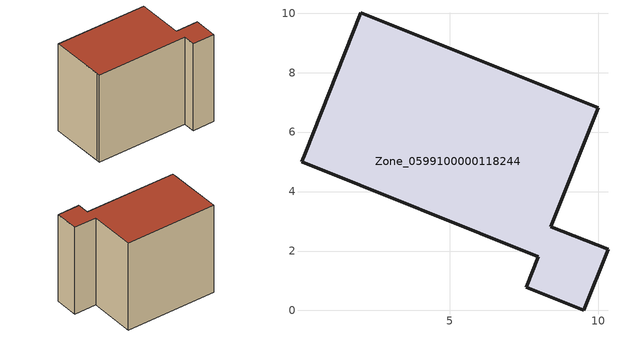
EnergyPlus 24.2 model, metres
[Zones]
Zone_0599100000118244
 floor ground (C_G): 0.15,5.29 2.01,10.02 10,6.81 8.39,2.82 10.32,2.05 9.5,0 7.57,0.78 7.98,1.8 0.01,5 z0
 wall outside (C_F): 7.57,0.78 9.5,0 10.32,2.05 8.39,2.82 10,6.81 2.01,10.02 0.15,5.29 0.01,5 7.98,1.8 7.57,0.78 z0:8.52
 roof outside (C_R): 2.01,10.02 0.15,5.29 0.01,5 7.98,1.8 7.57,0.78 9.5,0 10.32,2.05 8.39,2.82 10,6.81 z8.52
[BUILDING]
Pand.0599100000118244: North Axis=0; Terrain=City; Loads Convergence Tolerance Value=0.04; Temperature Convergence Tolerance Value=0.4; Solar Distribution=FullExterior; Maximum Number of Warmup Days=25; Minimum Number of Warmup Days=1
[Site:Location]
Rotterdam.The.Hague.AP_ZH_NLD Design_Conditions: Latitude=51.96; Longitude=4.45; Time Zone=1; Elevation=-4.5
[SITE:GROUNDTEMPERATURE:BUILDINGSURFACE]
18, 18, 18, 18, 18, 18, 18, 18, 18, 18, 18, 18
[MATERIAL] Thermal Absorptance=0.9; Solar Absorptance=0.7; Visible Absorptance=0.7
Name | Roughness | Thickness | Conductivity | Density | Specific Heat
G.TI.1992-2005 | MediumSmooth | 0.15 | 0.06 | 540 | 1210
F.TI.1992-2005 | Rough | 0.3 | 0.12 | 1920 | 840
R.TI.1992-2005 | MediumRough | 0.2 | 0.08 | 1500 | 1000
[CONSTRUCTION]
C_G: G.TI.1992-2005
C_F: F.TI.1992-2005
C_R: R.TI.1992-2005
[ZONE]
Zone_0599100000118244: Type=1; Multiplier=1; Ceiling Height=Autocalculate; Volume=Autocalculate; Floor Area=autocalculate; Part of Total Floor Area=Yes
[ZONEINFILTRATION:DESIGNFLOWRATE]
Infil_Zone_0599100000118244: Zone or ZoneList or Space or SpaceList=Zone_0599100000118244; Schedule=AlwaysOn; Design Flow Rate Calculation Method=Flow/Area; Flow Rate per Floor Area=0.0015; Constant Term Coefficient=1; Temperature Term Coefficient=0; Velocity Term Coefficient=0; Velocity Squared Term Coefficient=0
[HVACTEMPLATE:ZONE:IDEALLOADSAIRSYSTEM]
Zone_0599100000118244: Maximum Heating Supply Air Temperature=50; Minimum Cooling Supply Air Temperature=13; Maximum Heating Supply Air Humidity Ratio=0.0156; Minimum Cooling Supply Air Humidity Ratio=0.0077; Heating Limit=NoLimit; Cooling Limit=NoLimit; Dehumidification Control Type=ConstantSensibleHeatRatio; Cooling Sensible Heat Ratio=0.7; Dehumidification Setpoint=60; Humidification Control Type=None; Humidification Setpoint=30; Outdoor Air Method=None; Outdoor Air Flow Rate per Person=0.00944; Outdoor Air Flow Rate per Zone Floor Area=0; Outdoor Air Flow Rate per Zone=0; Demand Controlled Ventilation Type=None; Outdoor Air Economizer Type=NoEconomizer; Heat Recovery Type=None; Sensible Heat Recovery Effectiveness=0.7; Latent Heat Recovery Effectiveness=0.65
[ZONECONTROL:THERMOSTAT]
ThermostatControl_Zone_0599100000118244: Zone or ZoneList=Zone_0599100000118244; Control Type Schedule=DualSetpointControlType; Control 1=Thermostat_Zone_0599100000118244; Temperature Difference Between Cutout And Setpoint=0
[THERMOSTATSETPOINT:DUALSETPOINT]
Thermostat_Zone_0599100000118244: Heating Setpoint Temperature Schedule=HeatingSetpoint_Zone_0599100000118244; Cooling Setpoint Temperature Schedule=CoolingSetpoint_Zone_0599100000118244
[SCHEDULE:COMPACT]
HeatingSetpoint_Zone_0599100000118244: Through: 12/31, For: AllDays, Until: 24:00, 21
CoolingSetpoint_Zone_0599100000118244: Through: 12/31, For: AllDays, Until: 24:00, 24
DualSetpointControlType: Through: 12/31, For: AllDays, Until: 24:00, 4
AlwaysOn: Through: 12/31, For: AllDays, Until: 24:00, 1
